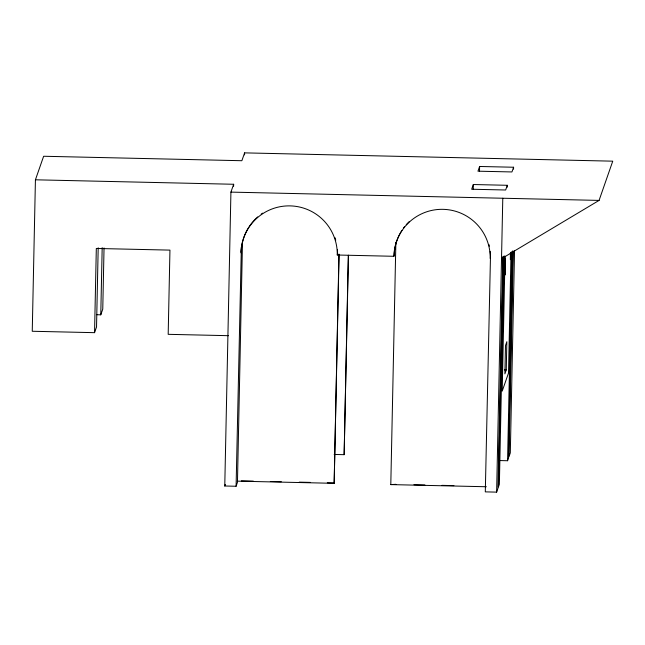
<?xml version="1.0" encoding="UTF-8"?>
<svg xmlns="http://www.w3.org/2000/svg" width="645" height="645" viewBox="0 0 645 645"><rect width="100%" height="100%" fill="white"/><g stroke="black" fill="none" stroke-linecap="round" stroke-linejoin="round"><path stroke-width="0.97" d="M510.38 253.227L510.397 259.669L510.759 252.864M501.52 258.709L599.068 200.41L612.75 161.169L244.6 152.873L241.867 160.718L43.634 156.259L35.427 179.802L32.25 331.264L94.549 332.667L96.532 326.975L98.193 247.785M94.549 332.667L96.315 248.462L169.949 250.115L168.184 334.328L228.475 335.682M96.758 314.72L100.773 314.816L102.184 247.648M104.038 247.97L102.765 309.124L100.773 314.816M242.512 240.98L237.457 482.331L236.094 486.257L224.766 485.999L230.918 192.113L233.659 184.268L35.427 179.802M233.611 186.276L233.659 184.268M236.094 486.257L241.254 252.058A48.165 48.036 19.2 0 1 248.994 226.927M241.254 252.058L241.359 247.043M244.56 154.889L244.6 152.873M237.207 481.138L334.158 483.323L338.956 254.041M334.158 483.323L339.077 254.654M334.15 454.451L344.14 454.677L348.316 255.565M348.453 255.17L344.14 454.677M486.338 486.749L390.797 484.597L395.869 242.246M473.22 189.235L473.317 184.526L507.301 185.292L507.26 187.171M479.509 171.183L479.606 166.475L513.589 167.24L513.549 169.127M490.522 254.662L485.298 491.869L496.626 492.127L497.996 488.2L502.842 256.799M496.626 492.127L502.786 198.241M503.229 256.629L498.408 487.023L499.367 484.282L504.148 255.896M505.043 256.17L502.213 391.104L508.51 373.052L511.042 252.219M506.26 369.948L506.849 341.689L505.487 345.607L504.89 373.866L506.26 369.948L504.374 369.899M499.641 460.554L507.575 460.732L511.953 251.469M512.872 250.728L508.534 457.99L507.575 460.732M513.243 251.566L508.937 456.813L510.308 452.887L514.549 250.663M224.766 485.999L225.315 484.435M490.192 258.46A48.165 48.036 19.2 0 0 443.05 209.335A48.165 48.036 19.2 0 0 393.901 256.291L337.262 255.009L337.537 254.227A48.165 48.036 19.2 0 0 337.424 249.792M393.901 256.291L394.176 255.501A48.165 48.036 19.2 0 1 401.916 230.378M473.317 184.526L471.672 189.235L505.656 190.001L507.301 185.292M479.606 166.475L477.969 171.183L511.953 171.949L513.589 167.24M390.797 484.597L395.925 484.322M230.918 192.113L599.068 200.41M241.343 480.839L253.332 481.106M270.328 481.493L281.317 481.742M299.312 482.146L310.301 482.396M327.297 482.774L334.295 482.936M413.921 484.726L424.91 484.976M441.906 485.354L453.903 485.629M240.98 252.84A48.165 48.036 19.2 0 1 290.129 205.884A48.165 48.036 19.2 0 1 337.262 255.009M249.486 226.193A48.165 48.036 19.2 0 1 257.71 216.914M261.185 214.156A48.165 48.036 19.2 0 1 262.652 213.14M334.949 237.634A48.165 48.036 19.2 0 1 335.747 240.182M403.431 228.185A48.165 48.036 19.2 0 1 404.512 226.774M406.221 224.726A48.165 48.036 19.2 0 1 409.317 221.549M488.902 244.487A48.165 48.036 19.2 0 1 489.321 246.213M490.192 251.469A48.165 48.036 19.2 0 1 490.466 257.669M505.011 270.634L505.083 275.02L505.47 258.032L505.011 270.634"/></g></svg>
